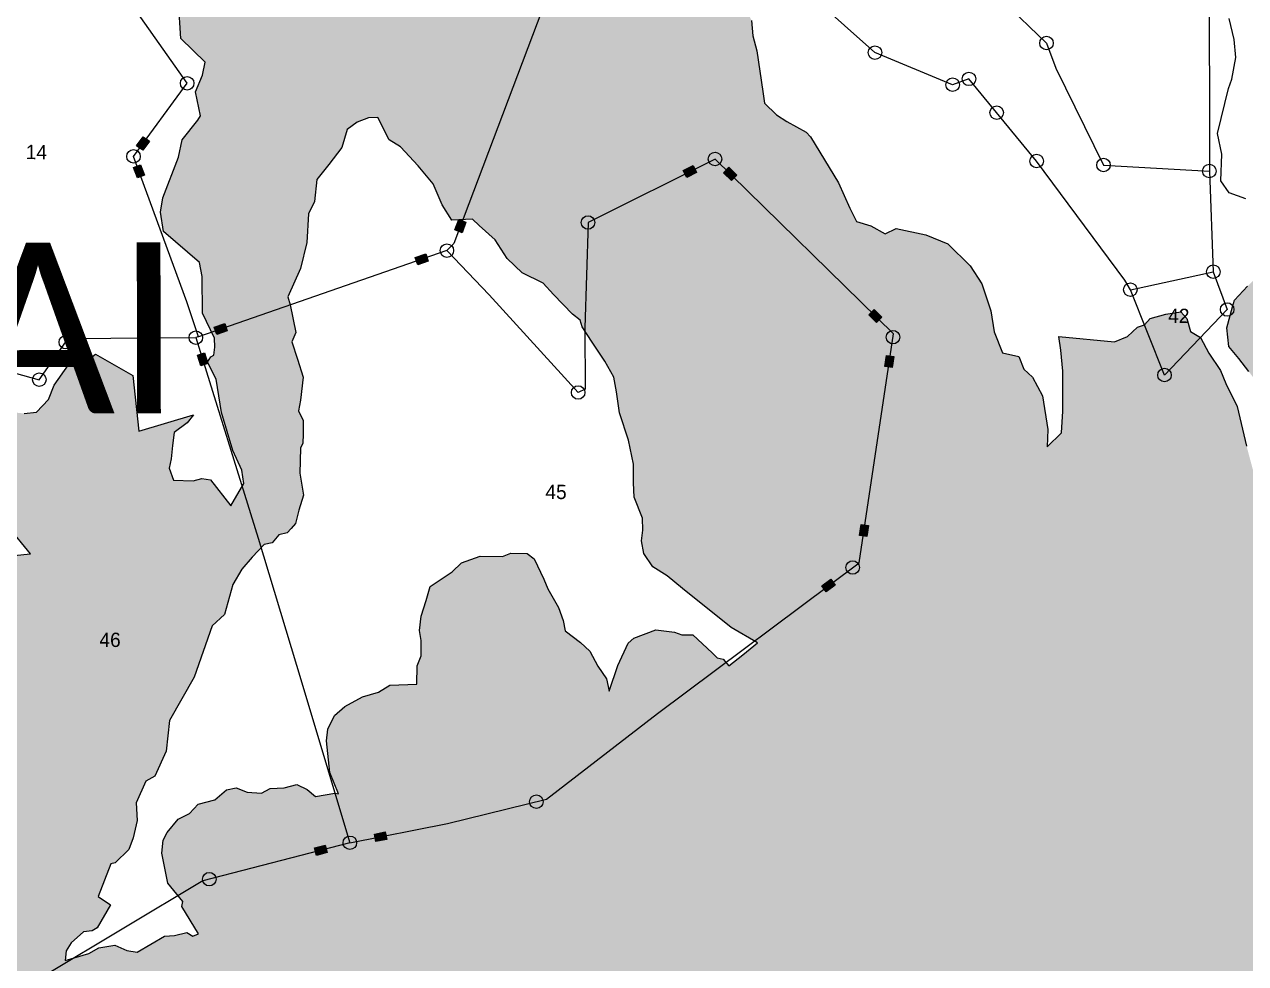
# Model space of a CAD drawing. Header units: metres. Extents: x 278897 to 282201, y 2048800 to 2051340.
# Drawn here: x 280429 to 281058, y 2049381 to 2049864 of the extents above; entities that cross this region are included whole.
import ezdxf
from ezdxf.enums import TextEntityAlignment as Align

# ---------------------------------------------------------------- set-up
doc = ezdxf.new("R2010")
doc.units = ezdxf.units.M
doc.header["$MEASUREMENT"] = 0
for name, color, linetype in [('POLY_HATCH', 12, 'Continuous'), ('POLY_PARCEL', 6, 'Continuous'), ('SYM_STONE', 1, 'Continuous'), ('TEXT_PARCEL', 7, 'Continuous'), ('VILLAGE BOUNDRY', 15, 'Continuous'), ('VILLAGE NAME', 1, 'Continuous')]:
    doc.layers.add(name, color=color, linetype=linetype)
doc.styles.add('Legend', font='calibri.ttf')
doc.styles.add('TEXT_MAP', font='KRDEV050.TTF')

# ---------------------------------------------------------------- blocks, each defined once
blk = doc.blocks.new('STONE')
blk.add_circle((0, 0), 0.851)
blk = doc.blocks.new('STONESQUAREFILLED')
blk.add_hatch(color=256).paths.add_polyline_path([(0.7, -0.48), (0.7, 0.48), (-0.7, 0.48), (-0.7, -0.48)])
blk.add_lwpolyline([(-0.7, 0.48), (0.7, 0.48), (0.7, -0.48), (-0.7, -0.48)], close=True)
blk = doc.blocks.new('684')
at = {"layer": 'POLY_HATCH'}
h = blk.add_hatch(dxfattribs=at)
h.set_pattern_fill('ZIGZAG', color=256, scale=42.484008, angle=-1.35925, style=0)
h.set_pattern_definition([(358.64075, (278699.998, 2048520.7007), (5.4349776, 5.183036), [5.310501, -5.310501]), (88.64075, (278705.307, 2048520.5747), (-5.183036, 5.4349776), [5.310501, -5.310501])])
h.paths.add_polyline_path([(281570.02, 2049488.37), (281649.15, 2049554.73), (281690.52, 2049590.84), (281682.22, 2049591.17), (281674.45, 2049587.01), (281672.12, 2049585.79), (281669.65, 2049589.42), (281667.48, 2049594.84), (281666.81, 2049598.94), (281670.27, 2049604.48), (281679.44, 2049614.23), (281686.89, 2049626.32), (281691.08, 2049630.56), (281693.17, 2049632.55), (281698.14, 2049637.29), (281702.08, 2049641.79), (281708.89, 2049648.79), (281723.08, 2049664.8), (281724.17, 2049667.84), (281731.93, 2049671.49), (281737.69, 2049677.48), (281746.59, 2049682.52), (281754.94, 2049689.73), (281758.91, 2049695.77), (281766.17, 2049699.94), (281773.62, 2049701.55), (281778.71, 2049700.41), (281782.49, 2049698.27), (281789.85, 2049701.38), (281795.81, 2049699.24), (281803, 2049700.6), (281809.46, 2049693.04), (281810.9, 2049688.91), (281809.74, 2049683.07), (281809.15, 2049680.01), (281810.15, 2049679.09), (281886.43, 2049680.26), (281902.61, 2049692.64), (281906.47, 2049694.45), (281921.4, 2049701.08), (281927.73, 2049706.81), (281935.27, 2049710.12), (281947.5, 2049716.66), (281958.93, 2049719.8), (281977.4, 2049728.25), (281989.41, 2049739.24), (282002.75, 2049752.26), (282007.8, 2049757.54), (282008.85, 2049761.96), (282005.29, 2049765.53), (281999.26, 2049769.69), (281992.13, 2049770.59), (281991.72, 2049773.2), (281992.28, 2049776.68), (281993.72, 2049783.95), (281984.43, 2049787.51), (281964.94, 2049789.4), (281945.7, 2049788.58), (281931.09, 2049788.45), (281918.33, 2049786.38), (281899.94, 2049778.68), (281884.4, 2049766.35), (281870.16, 2049762.09), (281864.61, 2049762.22), (281849.74, 2049758.13), (281835.07, 2049755.78), (281826.92, 2049753.59), (281813.57, 2049753.43), (281800.38, 2049750.1), (281789.84, 2049754.64), (281771.24, 2049760.48), (281764.49, 2049763.97), (281753.31, 2049767.89), (281748.13, 2049770.55), (281739.59, 2049772.03), (281736.83, 2049776.54), (281731.61, 2049777.45), (281723.38, 2049781.71), (281712.29, 2049782.92), (281706.63, 2049785.44), (281697.33, 2049781.85), (281689.53, 2049774.42), (281687.02, 2049769.08), (281685.72, 2049761.17), (281682.58, 2049742.36), (281685.14, 2049736.58), (281689.81, 2049726.52), (281694.86, 2049718.46), (281694.71, 2049712.12), (281691.07, 2049705.7), (281685.85, 2049699.95), (281665.44, 2049690.27), (281660.41, 2049685.63), (281655.48, 2049678.6), (281648.59, 2049669.56), (281641.05, 2049654.54), (281638.38, 2049642.7), (281636.12, 2049634.5), (281628.7, 2049629.76), (281619.13, 2049628.08), (281610.71, 2049620.97), (281603.34, 2049611.94), (281601.56, 2049603.89), (281596.65, 2049597.81), (281595.14, 2049594.2), (281590.48, 2049586.42), (281582.91, 2049575.33), (281580.18, 2049567.62), (281576.05, 2049560.57), (281574.84, 2049536.63), (281574.11, 2049539.34), (281573.22, 2049541.9), (281572.88, 2049547.63), (281571.67, 2049557.02), (281570.56, 2049570.48), (281570.45, 2049585.88), (281572.33, 2049598.22), (281573.95, 2049606.12), (281576.08, 2049608.77), (281576.97, 2049612.87), (281573.02, 2049620.43), (281570.9, 2049632.8), (281570.52, 2049657.09), (281569.2, 2049668.4), (281568.85, 2049680.15), (281569.75, 2049698.46), (281564.81, 2049711.28), (281557.61, 2049722.25), (281556.54, 2049744.1), (281207.33, 2049725.93), (281200.81, 2049727.24), (281197.97, 2049728.84), (281189.52, 2049729.62), (281186.11, 2049732.01), (281180.39, 2049734.07), (281174.43, 2049734.4), (281169.63, 2049730.76), (281152.31, 2049730.59), (281147.65, 2049728.97), (281133.86, 2049723.53), (281128.06, 2049722.13), (281110.4, 2049715.82), (281107.44, 2049713), (281100.34, 2049705.48), (281099.29, 2049702.04), (281096.14, 2049690.77), (281097.06, 2049680.75), (281102.29, 2049674.28), (281107.59, 2049667.3), (281117.47, 2049653.99), (281121.41, 2049649.86), (281128.18, 2049643.16), (281135.03, 2049639.92), (281139.91, 2049634.61), (281147.14, 2049631.17), (281153.47, 2049622.17), (281157.45, 2049619.77), (281164.36, 2049611.15), (281171.03, 2049608.1), (281170.01, 2049605.63), (281166.54, 2049605.52), (281161.39, 2049607.56), (281152.31, 2049608.96), (281138.36, 2049606.62), (281135.36, 2049604.03), (281134.17, 2049598.98), (281131.89, 2049593.16), (281131.98, 2049585.68), (281131.07, 2049580.89), (281125.04, 2049585.84), (281122.52, 2049592.31), (281117.13, 2049601.79), (281109.16, 2049615.06), (281105.98, 2049627.42), (281101.14, 2049648.64), (281095.29, 2049661.06), (281092.51, 2049668.07), (281086.32, 2049677.3), (281081.93, 2049685.78), (281076.65, 2049689.07), (281074.67, 2049696.06), (281071.55, 2049699.61), (281063.51, 2049698.46), (281055.17, 2049696.26), (281052.05, 2049692.82), (281048.38, 2049691.61), (281042.92, 2049686.67), (281035.9, 2049683.89), (281006.13, 2049687.06), (281007.22, 2049679.81), (281008.21, 2049668.47), (281008.01, 2049647.11), (281007.11, 2049635.5), (280999.31, 2049628.15), (280999.73, 2049637.43), (280997.13, 2049655.47), (280991.91, 2049665.49), (280987.37, 2049669.84), (280984.7, 2049676.56), (280976.06, 2049678.59), (280971.68, 2049690), (280969.92, 2049701.15), (280965.37, 2049715.69), (280959.13, 2049725.33), (280947.29, 2049737.32), (280935.69, 2049742.24), (280919.81, 2049745.85), (280913.88, 2049742.96), (280906.23, 2049747.28), (280898.61, 2049749.69), (280895.14, 2049756.84), (280889.2, 2049770.51), (280874.63, 2049795.29), (280872.27, 2049797.77), (280861.9, 2049803.67), (280856.53, 2049807.23), (280850.12, 2049813.58), (280849.26, 2049819.86), (280846.34, 2049841.54), (280844.31, 2049849.66), (280843.69, 2049857.76), (280836.2, 2049874.09), (280823.76, 2049886.1), (280811.91, 2049889.21), (280800.23, 2049890.9), (280785.02, 2049888.64), (280778.66, 2049884.75), (280768.22, 2049879.34), (280758.42, 2049875.13), (280753.06, 2049870.41), (280743.61, 2049863.97), (280731.58, 2049881.3), (280726.52, 2049889.29), (280719.41, 2049896.33), (280709.06, 2049894.55), (280704.44, 2049895.47), (280698.84, 2049914.99), (280692.24, 2049926.46), (280689.48, 2049938.04), (280681.78, 2049954.17), (280674.38, 2049966.06), (280665.21, 2049988.83), (280660.86, 2049992.98), (280651.55, 2050000.87), (280619.68, 2050003.24), (280610.65, 2050010.08), (280601.76, 2050018.77), (280588.04, 2050028.39), (280576.05, 2050025.64), (280566.35, 2050008.5), (280557.68, 2049983.87), (280551.17, 2049956.62), (280540.26, 2049905.38), (280538.09, 2049881.68), (280537.43, 2049870.99), (280538.38, 2049851.38), (280551.21, 2049838.55), (280549.83, 2049831.72), (280545.98, 2049822.72), (280548.6, 2049809.46), (280538.51, 2049797.13), (280536.47, 2049787.89), (280527.88, 2049766.28), (280526.48, 2049758.64), (280528.06, 2049748.31), (280547.06, 2049731.5), (280548.5, 2049723.99), (280548.44, 2049704.27), (280554.79, 2049690.99), (280554.88, 2049686.14), (280554.37, 2049681.91), (280552.73, 2049680.94), (280550.85, 2049678.16), (280555.48, 2049668.96), (280558.09, 2049651.12), (280563.88, 2049630.66), (280568.68, 2049620.24), (280569.52, 2049612.95), (280562.57, 2049601.2), (280551.79, 2049615.13), (280547.16, 2049615.85), (280542.48, 2049614.75), (280531.99, 2049615.2), (280529.72, 2049621.72), (280530.84, 2049626.54), (280531.62, 2049633.79), (280532.59, 2049640.63), (280539.58, 2049645.72), (280543.07, 2049650.11), (280513.77, 2049641.52), (280510.84, 2049671.48), (280491.03, 2049682.94), (280484.65, 2049678.25), (280478.79, 2049678.38), (280476.55, 2049677.43), (280468.82, 2049666.71), (280465.6, 2049659.11), (280459.18, 2049652.39), (280452.5, 2049651.74), (280445.04, 2049652.53), (280439.09, 2049648.63), (280437.35, 2049643.42), (280435.36, 2049602.47), (280438.6, 2049593.91), (280443.39, 2049591.37), (280455.17, 2049576.6), (280446.46, 2049575.8), (280444.83, 2049575.23), (280427.78, 2049571.8), (280407.32, 2049518.56), (280411.53, 2049508.76), (280422.79, 2049497.79), (280435.64, 2049494.26), (280433.08, 2049488.86), (280428.82, 2049488.16), (280417.94, 2049491.34), (280409.44, 2049490.74), (280400.88, 2049487.91), (280395.01, 2049487.24), (280383.49, 2049478.63), (280382.33, 2049472.6), (280382.81, 2049467.13), (280387.5, 2049460.56), (280392.07, 2049457.02), (280403.8, 2049449.06), (280408.37, 2049445.72), (280401.45, 2049443.46), (280397.1, 2049439.33), (280391.42, 2049438.25), (280382.45, 2049435.03), (280377.45, 2049440.08), (280374.85, 2049441.16), (280371.22, 2049441.65), (280365.24, 2049436.54), (280360.53, 2049434.02), (280357.74, 2049418.54), (280354.33, 2049411.35), (280340.22, 2049395.53), (280337.5, 2049391.55), (280336.77, 2049386.52), (280336.72, 2049375.82), (280331.71, 2049377.75), (280313.32, 2049377.58), (280601.18, 2049180.77), (280606.9, 2049185.61), (280620.91, 2049190.05), (280634.69, 2049199.8), (280642.91, 2049205), (280661.07, 2049209.75), (280664.75, 2049216.3), (280671.47, 2049219.67), (280677.99, 2049223.25), (280693.42, 2049226.61), (280705.02, 2049234.22), (280712.23, 2049241.1), (280718.07, 2049242.2), (280726.83, 2049244.07), (280731.55, 2049250.8), (280741.79, 2049257.91), (280751.88, 2049263.06), (280769.07, 2049270.74), (280779.65, 2049279.2), (280784.27, 2049281.58), (280788.66, 2049282.92), (280791.61, 2049285.14), (280795.55, 2049284.83), (280802.65, 2049286.95), (280815.72, 2049295.55), (280823.9, 2049299.09), (280830.64, 2049303.49), (280838.57, 2049305.38), (280848.47, 2049311.57), (280856.89, 2049311.25), (280866.23, 2049311.24), (280875.57, 2049311.43), (280879.06, 2049309.9), (280881.83, 2049304.44), (280883.29, 2049304.41), (280884.44, 2049300.65), (280887.68, 2049297.25), (280895.8, 2049298.3), (280899.71, 2049296.97), (280905.71, 2049296.2), (280905.37, 2049290.82), (280912.81, 2049289.6), (280919.87, 2049280.73), (280929.74, 2049277.18), (280940.36, 2049269.87), (280953.17, 2049256.82), (280960.72, 2049251.66), (280966.75, 2049251.93), (280976.19, 2049247.77), (280976.96, 2049245.26), (280989.01, 2049237.1), (280991.28, 2049236.63), (280994.67, 2049230.74), (280998.3, 2049226.3), (281000.54, 2049224.38), (281000.5, 2049214.22), (280999.38, 2049202.01), (280994.49, 2049196.74), (280991.15, 2049186.94), (280990.84, 2049182.38), (280991.21, 2049180.51), (281000.74, 2049188.58), (281007.37, 2049188.21), (281032.76, 2049186.79), (281053.33, 2049187.97), (281075.13, 2049188.69), (281085.35, 2049190.94), (281112.4, 2049194.03), (281126.7, 2049193.27), (281132.52, 2049193.76), (281142.95, 2049196.41), (281160.53, 2049188.74), (281168.53, 2049185.03), (281179.57, 2049178.13), (281184.97, 2049169.5), (281188.16, 2049163.83), (281189.33, 2049158.76), (281293.57, 2049248.05), (281424.54, 2049359.75), (281466.76, 2049396.67), (281473.6, 2049400.99)])
h.paths.add_polyline_path([(280843.33, 2049524.96), (280835.53, 2049518.63), (280827.88, 2049512.72), (280824.84, 2049516.33), (280821.74, 2049517.11), (280819.12, 2049519.87), (280808.86, 2049529.6), (280803.05, 2049529.6), (280799.11, 2049531.11), (280789.14, 2049532.44), (280777.27, 2049528.05), (280774.23, 2049525.43), (280768.57, 2049513.67), (280763.71, 2049499.9), (280762.45, 2049506.59), (280757.93, 2049513.35), (280753.73, 2049521.38), (280748.74, 2049526.18), (280740.67, 2049532.46), (280739.66, 2049538.01), (280737.13, 2049544.87), (280731.51, 2049555.01), (280729.51, 2049560.15), (280724.38, 2049571.18), (280720.76, 2049573.96), (280711.98, 2049574.31), (280707.55, 2049572.57), (280695.51, 2049572.86), (280685.5, 2049569.41), (280680.43, 2049564.58), (280668.7, 2049556.97), (280666.39, 2049549.37), (280663.64, 2049541.08), (280662.75, 2049533.41), (280663.62, 2049528.14), (280663.42, 2049519.93), (280661.31, 2049514.6), (280660.94, 2049504.69), (280646.61, 2049504.32), (280640.43, 2049500.65), (280631.87, 2049498.3), (280622.4, 2049493.28), (280616.75, 2049488.46), (280613.18, 2049481.18), (280612.3, 2049474.87), (280613.92, 2049457.96), (280618.55, 2049446.51), (280616.48, 2049446.97), (280606.15, 2049445.26), (280601.85, 2049448.97), (280596.25, 2049451.68), (280589.51, 2049450.04), (280582.03, 2049449.7), (280577.33, 2049447.23), (280569.62, 2049447.93), (280563.75, 2049450.39), (280558.56, 2049449.22), (280552.25, 2049443.96), (280543.44, 2049441.86), (280538.68, 2049436.82), (280532.69, 2049433.87), (280526.59, 2049426.8), (280524.43, 2049422.73), (280523.75, 2049415.79), (280526.72, 2049399.75), (280534.73, 2049389.78), (280534.1, 2049387.19), (280542.8, 2049372.52), (280539.76, 2049371.25), (280536.69, 2049373.3), (280529.99, 2049371.76), (280524.59, 2049371.32), (280510.03, 2049363.01), (280504.38, 2049364), (280498.07, 2049366.84), (280489.53, 2049365.48), (280484.07, 2049362.5), (280471.37, 2049358.97), (280471.92, 2049364.06), (280474.72, 2049368.38), (280481.37, 2049374.18), (280486.06, 2049374.63), (280488.79, 2049376.27), (280496.04, 2049388.48), (280489.34, 2049392.89), (280496.28, 2049410.43), (280498.7, 2049410.94), (280506.11, 2049417.9), (280508.53, 2049424.22), (280510.73, 2049433.38), (280510.25, 2049442.88), (280515.48, 2049454.37), (280520.36, 2049456.95), (280526.53, 2049470.36), (280528.47, 2049486.74), (280541.92, 2049509.8), (280551.81, 2049537.14), (280558.62, 2049543.07), (280563.25, 2049559.11), (280567.98, 2049567.21), (280573.66, 2049573.59), (280580.08, 2049580.32), (280584.49, 2049581.21), (280587.99, 2049585.38), (280592.55, 2049586.4), (280594.73, 2049588.62), (280597.06, 2049591.39), (280598.93, 2049598.43), (280601.39, 2049606.45), (280599.54, 2049618.25), (280600.14, 2049631.55), (280601.34, 2049634.22), (280601.6, 2049639.03), (280601.77, 2049646.39), (280599.33, 2049651.51), (280600.46, 2049657.29), (280601.88, 2049669.58), (280598.99, 2049679.14), (280596.1, 2049688.56), (280598.2, 2049693.54), (280595.34, 2049708.27), (280594.11, 2049712.62), (280601.13, 2049727.61), (280604.66, 2049741.63), (280605.73, 2049756.91), (280609.01, 2049763.49), (280610.28, 2049775.22), (280616.84, 2049783.14), (280623.86, 2049792.18), (280626.92, 2049801.74), (280632.26, 2049805.58), (280638.27, 2049807.98), (280643.23, 2049808.01), (280649.32, 2049795.96), (280655.19, 2049792.28), (280664.58, 2049782), (280672.57, 2049772.18), (280677.17, 2049760.94), (280682.36, 2049752.74), (280693.42, 2049753.04), (280696.89, 2049749.7), (280705.35, 2049741.99), (280711.63, 2049731.93), (280719.53, 2049724.23), (280730.73, 2049718.44), (280736.3, 2049712.29), (280746.25, 2049701.71), (280750.43, 2049698.49), (280751.48, 2049694.93), (280756.69, 2049686.7), (280763.25, 2049676.49), (280768.01, 2049667.87), (280769.38, 2049659.91), (280770.96, 2049648.68), (280775.58, 2049634.04), (280778.11, 2049621.23), (280778.01, 2049611.17), (280778.26, 2049603.52), (280782.53, 2049592.23), (280782.66, 2049585.85), (280781.99, 2049580.11), (280783.11, 2049573.28), (280787.76, 2049566.23), (280795.43, 2049561.23), (280803.49, 2049554.38), (280829.36, 2049533.23)], flags=16)
for points in [[(280538.38, 2049851.38), (280537.43, 2049870.99)], [(280843.69, 2049857.76), (280844.31, 2049849.66), (280846.34, 2049841.54), (280849.26, 2049819.86), (280850.12, 2049813.58), (280856.53, 2049807.23), (280861.9, 2049803.67), (280872.27, 2049797.77), (280874.63, 2049795.29), (280889.2, 2049770.51), (280895.14, 2049756.84), (280898.61, 2049749.69), (280906.23, 2049747.28), (280913.88, 2049742.96), (280919.81, 2049745.85), (280935.69, 2049742.24), (280947.29, 2049737.32), (280959.13, 2049725.33), (280965.37, 2049715.69), (280969.92, 2049701.15), (280971.68, 2049690), (280976.06, 2049678.59), (280984.7, 2049676.56), (280987.37, 2049669.84), (280991.91, 2049665.49), (280997.13, 2049655.47), (280999.73, 2049637.43), (280999.31, 2049628.15), (281007.11, 2049635.5), (281008.01, 2049647.11), (281008.21, 2049668.47), (281007.22, 2049679.81), (281006.13, 2049687.06), (281035.9, 2049683.89), (281042.92, 2049686.67), (281048.38, 2049691.61), (281052.05, 2049692.82), (281055.17, 2049696.26), (281063.51, 2049698.46), (281071.55, 2049699.61), (281074.67, 2049696.06), (281076.65, 2049689.07), (281081.93, 2049685.78), (281086.32, 2049677.3), (281092.51, 2049668.07), (281095.29, 2049661.06), (281101.14, 2049648.64), (281105.98, 2049627.42)], [(281107.59, 2049667.3), (281102.29, 2049674.28), (281097.06, 2049680.75), (281096.14, 2049690.77), (281099.29, 2049702.04), (281100.34, 2049705.48), (281107.44, 2049713)], [(281106.9, 2049759.7), (281098.06, 2049763.03), (281093.75, 2049769.38), (281094.31, 2049783.63), (281092.12, 2049794.83), (281098.4, 2049818.7), (281100.09, 2049823.79), (281102.37, 2049835.33), (281101.7, 2049844.93), (281099.07, 2049856.14)], [(280446.46, 2049575.8), (280455.17, 2049576.6), (280443.39, 2049591.37)], [(280452.5, 2049651.74), (280459.18, 2049652.39), (280465.6, 2049659.11), (280468.82, 2049666.71), (280476.55, 2049677.43), (280478.79, 2049678.38), (280484.65, 2049678.25), (280491.03, 2049682.94), (280510.84, 2049671.48), (280513.77, 2049641.52), (280543.07, 2049650.11), (280539.58, 2049645.72), (280532.59, 2049640.63), (280531.62, 2049633.79), (280530.84, 2049626.54), (280529.72, 2049621.72), (280531.99, 2049615.2), (280542.48, 2049614.75), (280547.16, 2049615.85), (280551.79, 2049615.13), (280562.57, 2049601.2), (280569.52, 2049612.95), (280568.68, 2049620.24), (280563.88, 2049630.66), (280558.09, 2049651.12), (280555.48, 2049668.96), (280550.85, 2049678.16), (280552.73, 2049680.94), (280554.37, 2049681.91), (280554.88, 2049686.14), (280554.79, 2049690.99), (280548.44, 2049704.27), (280548.5, 2049723.99), (280547.06, 2049731.5), (280528.06, 2049748.31), (280526.48, 2049758.64), (280527.88, 2049766.28), (280536.47, 2049787.89), (280538.51, 2049797.13), (280547.04, 2049807.55), (280548.51, 2049809.94), (280545.98, 2049822.72), (280549.83, 2049831.72), (280551.21, 2049838.55), (280538.38, 2049851.38)], [(280756.69, 2049686.7), (280751.48, 2049694.93), (280750.43, 2049698.49), (280746.25, 2049701.71), (280736.3, 2049712.29), (280730.73, 2049718.44), (280719.53, 2049724.23), (280711.63, 2049731.93), (280705.35, 2049741.99), (280696.89, 2049749.7), (280693.42, 2049753.04), (280682.36, 2049752.74), (280677.17, 2049760.94), (280672.57, 2049772.18), (280664.58, 2049782), (280655.19, 2049792.28), (280649.32, 2049795.96), (280643.23, 2049808.01), (280638.27, 2049807.98), (280632.26, 2049805.58), (280626.92, 2049801.74), (280623.86, 2049792.18), (280616.84, 2049783.14), (280610.28, 2049775.22), (280609.01, 2049763.49), (280605.73, 2049756.91), (280604.66, 2049741.63), (280601.13, 2049727.61), (280594.11, 2049712.62), (280595.34, 2049708.27), (280598.2, 2049693.54), (280596.1, 2049688.56), (280598.99, 2049679.14), (280601.88, 2049669.58), (280600.46, 2049657.29), (280599.33, 2049651.51), (280601.77, 2049646.39), (280601.6, 2049639.03), (280601.34, 2049634.22), (280600.14, 2049631.55), (280599.54, 2049618.25), (280601.39, 2049606.45), (280598.93, 2049598.43), (280597.06, 2049591.39), (280594.73, 2049588.62), (280592.55, 2049586.4), (280587.99, 2049585.38), (280584.49, 2049581.21), (280580.08, 2049580.32)], [(280662.75, 2049533.41), (280663.64, 2049541.08), (280666.39, 2049549.37), (280668.7, 2049556.97), (280680.43, 2049564.58), (280685.5, 2049569.41), (280695.51, 2049572.86), (280707.55, 2049572.57), (280711.98, 2049574.31), (280720.76, 2049573.96), (280724.38, 2049571.18), (280729.51, 2049560.15), (280731.51, 2049555.01), (280737.13, 2049544.87), (280739.66, 2049538.01), (280740.67, 2049532.46), (280748.74, 2049526.18), (280753.73, 2049521.38), (280757.93, 2049513.35), (280762.45, 2049506.59), (280763.71, 2049499.9), (280768.57, 2049513.67), (280774.23, 2049525.43), (280777.27, 2049528.05), (280789.14, 2049532.44), (280799.11, 2049531.11), (280803.05, 2049529.6), (280808.86, 2049529.6), (280819.12, 2049519.87), (280821.74, 2049517.11), (280824.84, 2049516.33), (280827.88, 2049512.72), (280835.53, 2049518.63), (280843.33, 2049524.96), (280829.36, 2049533.23), (280803.49, 2049554.38), (280795.43, 2049561.23), (280787.76, 2049566.23), (280783.11, 2049573.28), (280781.99, 2049580.11), (280782.66, 2049585.85), (280782.53, 2049592.23), (280778.26, 2049603.52), (280778.01, 2049611.17), (280778.11, 2049621.23), (280775.58, 2049634.04), (280770.96, 2049648.68), (280769.38, 2049659.91), (280768.01, 2049667.87), (280763.25, 2049676.49), (280756.69, 2049686.7)], [(280580.08, 2049580.32), (280573.66, 2049573.59), (280567.98, 2049567.21), (280563.25, 2049559.11), (280558.62, 2049543.07), (280551.81, 2049537.14), (280541.92, 2049509.8), (280528.47, 2049486.74), (280526.53, 2049470.36), (280520.36, 2049456.95), (280515.48, 2049454.37), (280510.25, 2049442.88), (280510.73, 2049433.38), (280508.53, 2049424.22), (280506.11, 2049417.9), (280498.7, 2049410.94), (280496.28, 2049410.43), (280489.34, 2049392.89), (280496.04, 2049388.48), (280488.79, 2049376.27), (280486.06, 2049374.63), (280481.37, 2049374.18), (280474.72, 2049368.38), (280471.92, 2049364.06), (280471.37, 2049358.97), (280484.07, 2049362.5), (280489.53, 2049365.48), (280498.07, 2049366.84), (280504.38, 2049364), (280510.03, 2049363.01), (280524.59, 2049371.32), (280529.99, 2049371.76), (280536.69, 2049373.3), (280539.76, 2049371.25), (280542.8, 2049372.52)], [(280542.8, 2049372.52), (280534.1, 2049387.19), (280534.73, 2049389.78), (280526.72, 2049399.75), (280523.75, 2049415.79), (280524.43, 2049422.73), (280526.59, 2049426.8), (280532.69, 2049433.87), (280538.68, 2049436.82), (280543.44, 2049441.86), (280552.25, 2049443.96), (280558.56, 2049449.22), (280563.75, 2049450.39), (280569.62, 2049447.93), (280577.33, 2049447.23), (280582.03, 2049449.7), (280589.51, 2049450.04), (280596.25, 2049451.68), (280601.85, 2049448.97), (280606.15, 2049445.26), (280616.48, 2049446.97), (280618.55, 2049446.51), (280613.92, 2049457.96), (280612.3, 2049474.87), (280613.18, 2049481.18), (280616.75, 2049488.46), (280622.4, 2049493.28), (280631.87, 2049498.3), (280640.43, 2049500.65), (280646.61, 2049504.32), (280660.94, 2049504.69), (280661.31, 2049514.6), (280663.42, 2049519.93), (280663.62, 2049528.14), (280662.75, 2049533.41)]]:
    blk.add_lwpolyline(points, dxfattribs=at)
at = {"layer": 'POLY_PARCEL'}
for points in [[(280762.03, 2049996.26), (280759.86, 2049985.57), (280750.67, 2049913.13), (280683.26, 2049740.26), (280679.49, 2049736.45)], [(281044.71, 2049711.74), (281041.85, 2049716.78), (280995.3, 2049781.05), (280959.57, 2049825.36), (280950.8, 2049822.34), (280909.47, 2049839.96), (280877.25, 2049869.46), (280865.25, 2049898.06), (280844.57, 2049926.87), (280845.02, 2049977.66), (280840, 2049999.55)], [(280918.69, 2049991.4), (280937.64, 2049962.88), (280944.16, 2049941.77), (280943.84, 2049938.79), (280974.78, 2049891.61), (280978.21, 2049866.74), (281001.28, 2049844.09), (281006.18, 2049830.56), (281031.04, 2049778.56), (281087.61, 2049774.73)], [(281088.62, 2049887.62), (281087.61, 2049774.73)], [(280546.18, 2049691.81), (280540.23, 2049710.53), (280512.45, 2049788.57), (280541.56, 2049827.39), (280504.43, 2049881.27)], [(280624.31, 2049420.3), (280676.64, 2049430.05), (280729.72, 2049442.47), (280789.47, 2049487.71), (280898.17, 2049567.24), (280917.81, 2049689.49), (280823.37, 2049783.94), (280755.11, 2049750.72), (280752.74, 2049694.33)], [(281087.61, 2049774.73), (281089.16, 2049720.87)], [(280679.49, 2049736.45), (280546.18, 2049691.81)], [(280752.74, 2049694.33), (280752.65, 2049661.55), (280748.88, 2049659.83), (280701.82, 2049712.52), (280679.49, 2049736.45)], [(281044.71, 2049711.74), (281089.16, 2049720.87)], [(281089.16, 2049720.87), (281096.38, 2049700.58), (281062.51, 2049665.87), (281044.71, 2049711.74)], [(280428.25, 2049707.64), (280439.57, 2049675.67), (280460.84, 2049669.69), (280476.55, 2049691.47), (280544.77, 2049691.34)], [(280546.18, 2049691.81), (280544.77, 2049691.34)], [(280544.77, 2049691.34), (280577.04, 2049583.8)], [(280577.04, 2049583.8), (280596.84, 2049515.61)], [(280596.84, 2049515.61), (280624.31, 2049420.3)], [(280624.31, 2049420.3), (280545.42, 2049400.78), (280460.46, 2049351), (280453.83, 2049345.53)]]:
    blk.add_lwpolyline(points, dxfattribs=at)
at = {"layer": 'SYM_STONE'}
for name, p, xscale, yscale, zscale, rotation in [('STONE', (281001.28, 2049844.09), 4.248400771356947, 4.248400771356947, 4.248400771356947, 358.6407536156295), ('STONE', (280909.47, 2049839.96), 4.248400771356947, 4.248400771356947, 4.248400771356947, 358.6407536156295), ('STONE', (280541.56, 2049827.39), 4.248400771356947, 4.248400771356947, 4.248400771356947, 358.6407536156295), ('STONE', (280950.8, 2049822.34), 4.248400771356947, 4.248400771356947, 4.248400771356947, 358.6407536156295), ('STONE', (280959.57, 2049825.36), 4.248400771356947, 4.248400771356947, 4.248400771356947, 358.6407536156295), ('STONE', (280974.25, 2049807.16), 4.248400771356947, 4.248400771356947, 4.248400771356947, 358.6407536156295), ('STONESQUAREFILLED', (280517.59, 2049795.43), 4.248400771356947, 4.248400771356947, 4.248400771356947, 53.13680887732244), ('STONE', (280512.45, 2049788.57), 4.248400771356947, 4.248400771356947, 4.248400771356947, 358.6407536156295), ('STONE', (280823.37, 2049783.94), 4.248400771356947, 4.248400771356947, 4.248400771356947, 358.6407536156295), ('STONESQUAREFILLED', (280515.3, 2049780.57), 4.248400771356946, 4.248400771356946, 4.248400771356946, 289.5905678808417), ('STONESQUAREFILLED', (280809.91, 2049777.39), 4.248400771356947, 4.248400771356947, 4.248400771356947, 25.94826688601896), ('STONESQUAREFILLED', (280831.42, 2049775.89), 4.248400771356946, 4.248400771356946, 4.248400771356946, 314.9979370629621), ('STONE', (280995.3, 2049781.05), 4.248400771356947, 4.248400771356947, 4.248400771356947, 358.6407536156295), ('STONE', (281031.04, 2049778.56), 4.248400771356947, 4.248400771356947, 4.248400771356947, 358.6407536156295), ('STONE', (281087.61, 2049774.73), 4.248400771356947, 4.248400771356947, 4.248400771356947, 358.6407536156295), ('STONESQUAREFILLED', (280686.85, 2049749.47), 4.248400771356947, 4.248400771356947, 4.248400771356947, 68.69717379359058), ('STONE', (280755.11, 2049750.72), 4.248400771356947, 4.248400771356947, 4.248400771356947, 358.6407536156295), ('STONE', (280679.49, 2049736.45), 4.248400771356947, 4.248400771356947, 4.248400771356947, 358.6407536156295), ('STONESQUAREFILLED', (280666, 2049731.93), 4.248400771356946, 4.248400771356946, 4.248400771356946, 198.5112491732151), ('STONE', (281089.16, 2049720.87), 4.248400771356947, 4.248400771356947, 4.248400771356947, 358.6407536156295), ('STONE', (281044.71, 2049711.74), 4.248400771356947, 4.248400771356947, 4.248400771356947, 358.6407536156295), ('STONESQUAREFILLED', (280908.21, 2049699.09), 4.248400771356946, 4.248400771356946, 4.248400771356946, 134.9979370629609), ('STONE', (281096.38, 2049700.58), 4.248400771356947, 4.248400771356947, 4.248400771356947, 358.6407536156295), ('STONE', (280544.77, 2049691.34), 4.248400771356947, 4.248400771356947, 4.248400771356947, 358.6407536156295), ('STONESQUAREFILLED', (280558.16, 2049695.82), 4.248400771356947, 4.248400771356947, 4.248400771356947, 18.51124917322004), ('STONE', (280475.2, 2049689.6), 4.248400771356947, 4.248400771356947, 4.248400771356947, 358.6407536156295), ('STONE', (280917.52, 2049687.67), 4.248400771356947, 4.248400771356947, 4.248400771356947, 358.6407536156295), ('STONESQUAREFILLED', (280548.29, 2049679.61), 4.248400771356946, 4.248400771356946, 4.248400771356946, 106.7042259170569), ('STONESQUAREFILLED', (280915.43, 2049674.64), 4.248400771356946, 4.248400771356946, 4.248400771356946, 260.8698857914512), ('STONE', (280460.84, 2049669.69), 4.248400771356947, 4.248400771356947, 4.248400771356947, 358.6407536156295), ('STONE', (281062.51, 2049665.87), 4.248400771356947, 4.248400771356947, 4.248400771356947, 358.6407536156295), ('STONE', (280748.88, 2049659.83), 4.248400771356947, 4.248400771356947, 4.248400771356947, 358.6407536156295), ('STONESQUAREFILLED', (280900.92, 2049584.38), 4.248400771356947, 4.248400771356947, 4.248400771356947, 80.86988579144759), ('STONE', (280894.7, 2049564.7), 4.248400771356947, 4.248400771356947, 4.248400771356947, 358.6407536156295), ('STONESQUAREFILLED', (280881.66, 2049555.17), 4.248400771356947, 4.248400771356947, 4.248400771356947, 216.1932305800661), ('STONE', (280724.27, 2049441.2), 4.248400771356947, 4.248400771356947, 4.248400771356947, 358.6407536156295), ('STONE', (280624.31, 2049420.3), 4.248400771356947, 4.248400771356947, 4.248400771356947, 358.6407536156295), ('STONESQUAREFILLED', (280640.76, 2049423.37), 4.248400771356947, 4.248400771356947, 4.248400771356947, 10.54506131544212), ('STONESQUAREFILLED', (280608.72, 2049416.44), 4.248400771356947, 4.248400771356947, 4.248400771356947, 13.90279697225407), ('STONE', (280548.9, 2049401.64), 4.248400771356947, 4.248400771356947, 4.248400771356947, 358.6407536156295)]:
    blk.add_blockref(name, p, dxfattribs=dict(at, xscale=xscale, yscale=yscale, zscale=zscale, rotation=rotation))
at = {"layer": 'TEXT_PARCEL', "style": 'TEXT_MAP'}
for s, p in [('14', (280460.47, 2049787.63)), ('42', (281070.38, 2049693.67)), ('45', (280736.41, 2049602.98)), ('46', (280497.13, 2049526.39))]:
    blk.add_text(s, height=7.647, rotation=358.64075, dxfattribs=at).set_placement(p, align=Align.CENTER)
at = {"layer": 'VILLAGE NAME', "insert": (280113.98, 2049745.74), "char_height": 91.425, "attachment_point": 1, "rotation": 359.54421, "style": 'Legend'}
blk.add_mtext_dynamic_manual_height_columns('KORLAI', width=156.9239, gutter_width=457.12, heights=[0], dxfattribs=at)

msp = doc.modelspace()

# ---------------------------------------------------------------- block references
at = {"layer": 'VILLAGE BOUNDRY', "xscale": 0.9629069395012422, "yscale": 0.9629069395012422, "zscale": 0.9629069395012422, "rotation": 0.5986922950420247}
msp.add_blockref('684', (31016.6, 73326.23), dxfattribs=at)

doc.saveas('drawing.dxf')
